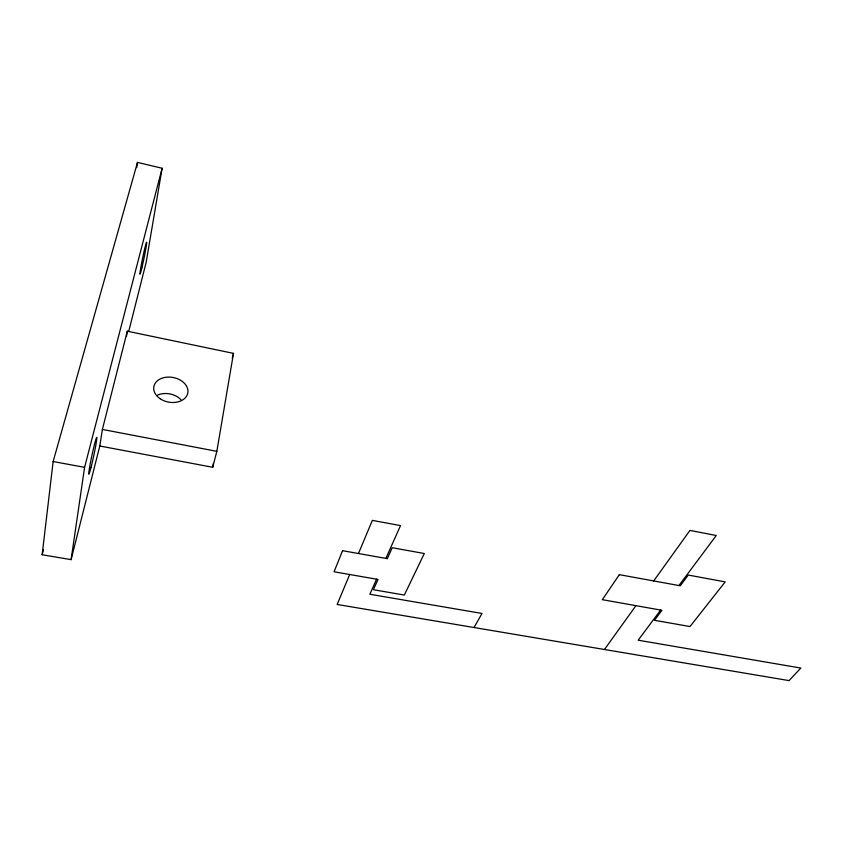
<?xml version="1.0" encoding="UTF-8"?>
<svg xmlns="http://www.w3.org/2000/svg" width="843" height="843" viewBox="0 0 843 843"><rect width="100%" height="100%" fill="white"/><g stroke="black" fill="none" stroke-linecap="round" stroke-linejoin="round"><path stroke-width="1.26" d="M99.79 446L212.71 467.285L216.83 451.332L233.5 353.375L127.304 331.204L102.382 429.435L99.79 446L71.097 559.647L42.15 554.768L53.141 461.532L137.493 162.404L162.119 168.252L146.145 262.415L128.747 331.331M71.097 559.647L84.585 467.338L162.119 168.252M136.714 167.599L137.493 162.404M126.461 336.346L127.304 331.204M212.71 467.285L213.374 463.418M232.257 358.338L233.5 353.375M42.15 554.768L43.53 549.699M349.687 574.515L337.158 604.463L789.048 680.596L800.85 668.056L638.172 640.206L660.659 610.058M358.475 553.524L372.343 520.384L400.52 525.589L385.873 558.403M376.589 579.194L369.856 594.252L482.017 613.462L474.019 627.529M604.463 649.5L635.938 605.664M653.683 580.932L689.953 530.416L716.255 535.505L678.931 585.548M53.141 461.532L84.585 467.338M102.382 429.435L216.83 451.332M157.567 395.114A17.06 12.497 10.3 0 1 181.066 399.835M342.553 550.69L334.07 571.786L378.012 579.436L373.407 589.721L404.334 595.053L424.314 553.514L392.216 547.739L387.327 558.656L342.553 550.69M619.342 574.663L602.313 599.689L661.966 610.29L654.484 620.3L690.006 626.539L725.201 581.891L688.288 575.063L680.269 585.79L619.342 574.663M160.191 398.76A17.281 12.519 10.7 0 0 187.789 393.112A17.281 12.519 10.7 0 0 164.49 377.506A17.281 12.519 10.7 0 0 160.191 398.76M90.96 467.707A18.883 0.917 -77.9 0 0 96.84 437.643A18.883 0.917 -77.9 0 0 90.549 462.164A18.883 0.917 -77.9 0 0 90.96 467.707M141.856 267.926A16.238 0.685 -78.3 0 0 146.671 242.394A16.238 0.685 -78.3 0 0 141.434 264.122A16.238 0.685 -78.3 0 0 141.856 267.926"/></g></svg>
